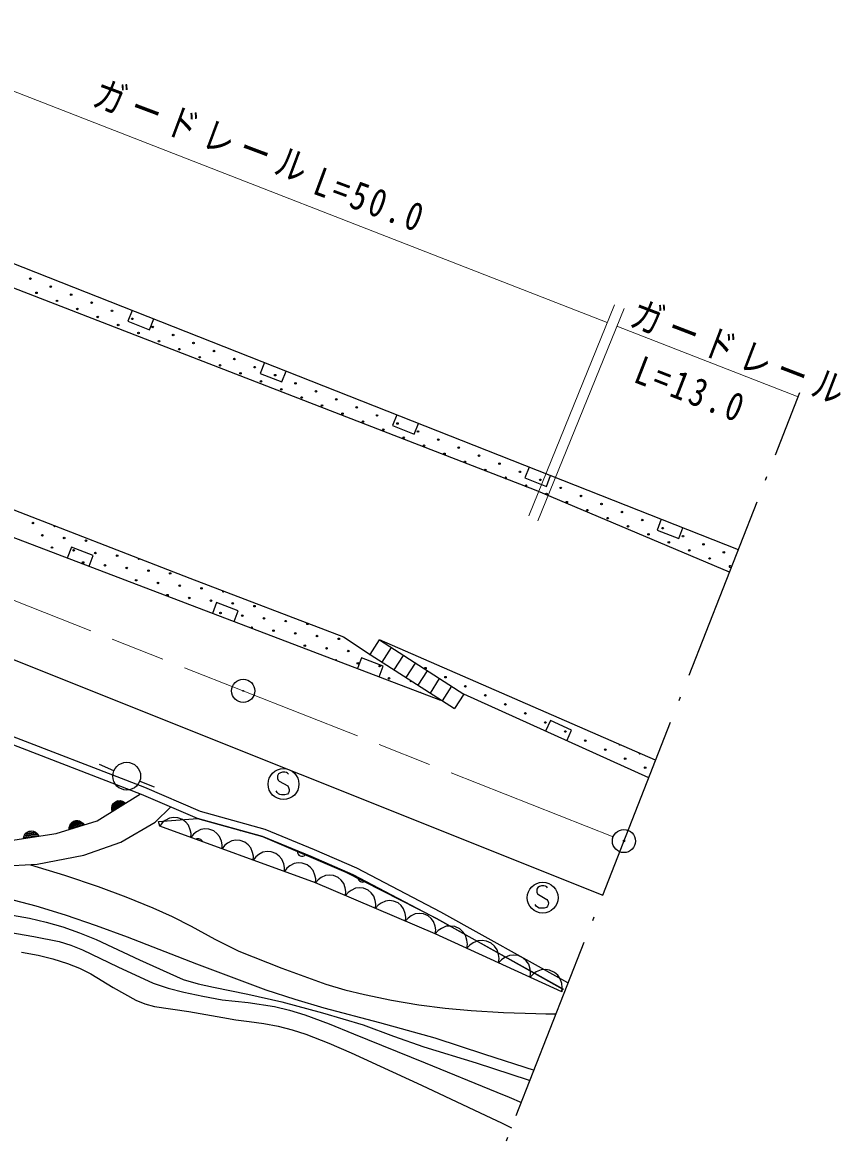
# Model space of a CAD drawing. Units: millimetres, scale not verified. Extents: x 40000 to 680000, y 20000 to 380000.
# Drawn here: x 351394 to 404156, y 244910 to 317387 of the extents above; entities that cross this region are included whole.
import ezdxf

# ---------------------------------------------------------------- set-up
doc = ezdxf.new("R2010")
doc.units = ezdxf.units.MM
doc.header["$LTSCALE"] = 1000
doc.linetypes.add('CHAIN', pattern=[18.5, 12, -1.5, 3.5, -1.5])
doc.linetypes.add('LONG_DASHED_DOTTED', pattern=[15.25, 12, -1.5, 0.25, -1.5])
for name, color, linetype, lineweight in [('M-BGD', 7, 'Continuous', 25), ('M-BMK', 2, 'CHAIN', 13), ('M-BMK-LINE', 2, 'LONG_DASHED_DOTTED', 25), ('M-BMK-SRVR', 3, 'Continuous', 25), ('M-OTRS', 6, 'Continuous', 25), ('M-STR-HTXT', 7, 'Continuous', 13)]:
    doc.layers.add(name, color=color, linetype=linetype, lineweight=lineweight)
doc.styles.add('ＭＳ ゴシック', font='')
doc.styles.get('ＭＳ ゴシック').set_extended_font_data('MS Gothic')

msp = doc.modelspace()

# ---------------------------------------------------------------- linework, layer by layer
at = {"layer": 'M-BGD'}
for p, q in [((384526, 287204), (343539, 303090)), ((346359, 303597), (397563, 283397)), ((358463, 298822), (358187, 298124)), ((358187, 298124), (359583, 297574)), ((359583, 297574), (359858, 298271)), ((366997, 295455), (366721, 294757)), ((366721, 294757), (368117, 294207)), ((368117, 294207), (368392, 294905)), ((375531, 292088), (375255, 291391)), ((375255, 291391), (376651, 290840)), ((376651, 290840), (376926, 291538)), ((341534, 289576), (362189, 281565)), ((384065, 288722), (383789, 288024)), ((378379, 273672), (340947, 287937)), ((383789, 288024), (385185, 287474)), ((385185, 287474), (385460, 288171)), ((396993, 281943), (384526, 287204)), ((392598, 285355), (392323, 284657)), ((392323, 284657), (393719, 284107)), ((393719, 284107), (393994, 284805)), ((354550, 283556), (354283, 282855)), ((355952, 283021), (354550, 283556)), ((355685, 282321), (355952, 283021)), ((362189, 281565), (372094, 277782)), ((363908, 279989), (363641, 279288)), ((365310, 279455), (363908, 279989)), ((342770, 279506), (388822, 261126)), ((365043, 278754), (365310, 279455)), ((372094, 277782), (373819, 276642)), ((373819, 276642), (374420, 277578)), ((392231, 269811), (374420, 277578)), ((374420, 277578), (379853, 274088)), ((374595, 276144), (375196, 277079)), ((373266, 276423), (372999, 275722)), ((374668, 275889), (373266, 276423)), ((373819, 276642), (379252, 273152)), ((375371, 275645), (375972, 276581)), ((374401, 275188), (374668, 275889)), ((376147, 275146), (376748, 276082)), ((376924, 274648), (377525, 275584)), ((377700, 274149), (378301, 275085)), ((378476, 273651), (379077, 274587)), ((379853, 274088), (379252, 273152)), ((391787, 268681), (379853, 274088)), ((346843, 272857), (359267, 268080)), ((359078, 267617), (346666, 272389)), ((385447, 272377), (385137, 271694)), ((386813, 271758), (385447, 272377)), ((386504, 271075), (386813, 271758)), ((357291, 269142), (356372, 269535)), ((367914, 268931), (367848, 268822)), ((368025, 269005), (367914, 268931)), ((368155, 269039), (368025, 269005)), ((368310, 269038), (368155, 269039)), ((368415, 269017), (368310, 269038)), ((368490, 268981), (368415, 269017)), ((368544, 268921), (368490, 268981)), ((358959, 268465), (359892, 268106)), ((367848, 268822), (367842, 268707)), ((367842, 268707), (367847, 268632)), ((367847, 268632), (367886, 268532)), ((367886, 268532), (367955, 268476)), ((367955, 268476), (368498, 268156)), ((356211, 265916), (359008, 267647)), ((362686, 266063), (359078, 267617)), ((359267, 268080), (362853, 266535)), ((367819, 267732), (367750, 267848)), ((367898, 267656), (367819, 267732)), ((367993, 267611), (367898, 267656)), ((368093, 267595), (367993, 267611)), ((368323, 267593), (368093, 267595)), ((368478, 267636), (368323, 267593)), ((368549, 267726), (368478, 267636)), ((368498, 268156), (368557, 268066)), ((368585, 267821), (368549, 267726)), ((368557, 268066), (368596, 267940)), ((368596, 267940), (368585, 267821)), ((357156, 266751), (357181, 266895)), ((357158, 266637), (357156, 266751)), ((357160, 266724), (357860, 267157)), ((357927, 267125), (357161, 266651)), ((357788, 267186), (357170, 266804)), ((357173, 266585), (357981, 267085)), ((357181, 266895), (357243, 267004)), ((358035, 267045), (357185, 266519)), ((357188, 266888), (357702, 267207)), ((357243, 267004), (357323, 267098)), ((357570, 267198), (357253, 267002)), ((357323, 267098), (357455, 267180)), ((357455, 267180), (357574, 267210)), ((357574, 267210), (357699, 267217)), ((357699, 267217), (357840, 267174)), ((357840, 267174), (357942, 267123)), ((357942, 267123), (358035, 267045)), ((359951, 265826), (360953, 266809)), ((357185, 266519), (357158, 266637)), ((360171, 265869), (362686, 266063)), ((360877, 266076), (360601, 265926)), ((361142, 266116), (360877, 266076)), ((361406, 266106), (361142, 266116)), ((361717, 265993), (361406, 266106)), ((361926, 265831), (361717, 265993)), ((362686, 266063), (366864, 264892)), ((366864, 264892), (362686, 266063)), ((362853, 266535), (367026, 265365)), ((351816, 265244), (351969, 265267)), ((351969, 265267), (352091, 265248)), ((353563, 265085), (356211, 265916)), ((355364, 265650), (354410, 265351)), ((354410, 265351), (354414, 265473)), ((354414, 265473), (354440, 265583)), ((354415, 265418), (355322, 265703)), ((355279, 265755), (354420, 265485)), ((354438, 265556), (355222, 265802)), ((354440, 265583), (354500, 265717)), ((355161, 265849), (354466, 265631)), ((354500, 265717), (354587, 265807)), ((354505, 265708), (355082, 265889)), ((354587, 265807), (354687, 265878)), ((354951, 265914), (354596, 265802)), ((354687, 265878), (354835, 265925)), ((354835, 265925), (354959, 265924)), ((354959, 265924), (355082, 265900)), ((355082, 265900), (355208, 265824)), ((355208, 265824), (355294, 265749)), ((355294, 265749), (355364, 265650)), ((357736, 264544), (359951, 265826)), ((360250, 265571), (360171, 265869)), ((360414, 265773), (360250, 265571)), ((370296, 261916), (360250, 265571)), ((360601, 265926), (360414, 265773)), ((362103, 265630), (361926, 265831)), ((362218, 265338), (362103, 265630)), ((362268, 265098), (362218, 265338)), ((362887, 265345), (362610, 265196)), ((363151, 265386), (362887, 265345)), ((363415, 265375), (363151, 265386)), ((363726, 265262), (363415, 265375)), ((367026, 265365), (370208, 264071)), ((350348, 264595), (353563, 265085)), ((352450, 264915), (351461, 264765)), ((351461, 264765), (351483, 264884)), ((351476, 264830), (352416, 264973)), ((351483, 264884), (351526, 264990)), ((352382, 265031), (351492, 264896)), ((351519, 264963), (352333, 265087)), ((351526, 264990), (351605, 265113)), ((352279, 265142), (351559, 265033)), ((351605, 265113), (351705, 265189)), ((351609, 265103), (352207, 265195)), ((351705, 265189), (351816, 265244)), ((352082, 265239), (351714, 265183)), ((352091, 265248), (352208, 265205)), ((352208, 265205), (352321, 265111)), ((352321, 265111), (352395, 265023)), ((352395, 265023), (352450, 264915)), ((355344, 263698), (357736, 264544)), ((362259, 264840), (362268, 265098)), ((362423, 265042), (362259, 264840)), ((362610, 265196), (362423, 265042)), ((363935, 265100), (363726, 265262)), ((364112, 264900), (363935, 265100)), ((364228, 264607), (364112, 264900)), ((364277, 264367), (364228, 264607)), ((364896, 264614), (364620, 264465)), ((365161, 264655), (364896, 264614)), ((365424, 264644), (365161, 264655)), ((365736, 264531), (365424, 264644)), ((366864, 264892), (372248, 262602)), ((370014, 263610), (366864, 264892)), ((364268, 264109), (364277, 264367)), ((364433, 264311), (364268, 264109)), ((364620, 264465), (364433, 264311)), ((365944, 264370), (365736, 264531)), ((366122, 264169), (365944, 264370)), ((366237, 263876), (366122, 264169)), ((366286, 263637), (366237, 263876)), ((366905, 263884), (366629, 263734)), ((367170, 263924), (366905, 263884)), ((367434, 263913), (367170, 263924)), ((367745, 263800), (367434, 263913)), ((370208, 264071), (372939, 262889)), ((349991, 262986), (352340, 263110)), ((352340, 263110), (355344, 263698)), ((366278, 263378), (366286, 263637)), ((366442, 263580), (366278, 263378)), ((366629, 263734), (366442, 263580)), ((367954, 263639), (367745, 263800)), ((368131, 263438), (367954, 263639)), ((368246, 263145), (368131, 263438)), ((368296, 262906), (368246, 263145)), ((368914, 263153), (368638, 263003)), ((369179, 263193), (368914, 263153)), ((369443, 263182), (369179, 263193)), ((369754, 263069), (369443, 263182)), ((372723, 262438), (370014, 263610)), ((351913, 263069), (354102, 262401)), ((354102, 262401), (356281, 261673)), ((368287, 262647), (368296, 262906)), ((368451, 262849), (368287, 262647)), ((368638, 263003), (368451, 262849)), ((369963, 262908), (369754, 263069)), ((370140, 262707), (369963, 262908)), ((370256, 262415), (370140, 262707)), ((370305, 262175), (370256, 262415)), ((370938, 262379), (370659, 262247)), ((371199, 262405), (370938, 262379)), ((371457, 262381), (371199, 262405)), ((371756, 262254), (371457, 262381)), ((372248, 262602), (378085, 259633)), ((378127, 259601), (372723, 262438)), ((372939, 262889), (378365, 260041)), ((356281, 261673), (358050, 261014)), ((370296, 261916), (370305, 262175)), ((370468, 262106), (370296, 261916)), ((378022, 258634), (370296, 261916)), ((370659, 262247), (370468, 262106)), ((371953, 262085), (371756, 262254)), ((372116, 261879), (371953, 262085)), ((372214, 261586), (372116, 261879)), ((384742, 261682), (384631, 261608)), ((384872, 261716), (384742, 261682)), ((385027, 261715), (384872, 261716)), ((385132, 261694), (385027, 261715)), ((385207, 261658), (385132, 261694)), ((385261, 261598), (385207, 261658)), ((350366, 260926), (352259, 260422)), ((358050, 261014), (359796, 260299)), ((372250, 261349), (372214, 261586)), ((372228, 261096), (372250, 261349)), ((372399, 261285), (372228, 261096)), ((372591, 261426), (372399, 261285)), ((372869, 261559), (372591, 261426)), ((373131, 261584), (372869, 261559)), ((373389, 261560), (373131, 261584)), ((373688, 261433), (373389, 261560)), ((373884, 261264), (373688, 261433)), ((374047, 261058), (373884, 261264)), ((374145, 260765), (374047, 261058)), ((384565, 261499), (384559, 261384)), ((384559, 261384), (384564, 261309)), ((384564, 261309), (384603, 261208)), ((384631, 261608), (384565, 261499)), ((384603, 261208), (384672, 261153)), ((384672, 261153), (385215, 260833)), ((352259, 260422), (354137, 259859)), ((359796, 260299), (361050, 259733)), ((374181, 260528), (374145, 260765)), ((374159, 260275), (374181, 260528)), ((374331, 260464), (374159, 260275)), ((374522, 260605), (374331, 260464)), ((374801, 260738), (374522, 260605)), ((375062, 260763), (374801, 260738)), ((375320, 260739), (375062, 260763)), ((375620, 260612), (375320, 260739)), ((375816, 260443), (375620, 260612)), ((375979, 260237), (375816, 260443)), ((376077, 259945), (375979, 260237)), ((384536, 260409), (384467, 260525)), ((384615, 260333), (384536, 260409)), ((384710, 260287), (384615, 260333)), ((384810, 260272), (384710, 260287)), ((385040, 260270), (384810, 260272)), ((385195, 260313), (385040, 260270)), ((385266, 260403), (385195, 260313)), ((385215, 260833), (385274, 260743)), ((385302, 260497), (385266, 260403)), ((385274, 260743), (385313, 260617)), ((385313, 260617), (385302, 260497)), ((350386, 259890), (351836, 259634)), ((351836, 259634), (352919, 259386)), ((354137, 259859), (356152, 259171)), ((361050, 259733), (362279, 259113)), ((376113, 259707), (376077, 259945)), ((376091, 259454), (376113, 259707)), ((376263, 259644), (376091, 259454)), ((376454, 259785), (376263, 259644)), ((376732, 259917), (376454, 259785)), ((376994, 259943), (376732, 259917)), ((377252, 259919), (376994, 259943)), ((377551, 259792), (377252, 259919)), ((377747, 259623), (377551, 259792)), ((377910, 259417), (377747, 259623)), ((378085, 259633), (386206, 255077)), ((386305, 255041), (378127, 259601)), ((378365, 260041), (386548, 255478)), ((352919, 259386), (353995, 259077)), ((353995, 259077), (355078, 258696)), ((356152, 259171), (358156, 258422)), ((362279, 259113), (363794, 258281)), ((378009, 259124), (377910, 259417)), ((378044, 258886), (378009, 259124)), ((378022, 258634), (378044, 258886)), ((378212, 258831), (378022, 258634)), ((378420, 258975), (378212, 258831)), ((378722, 259108), (378420, 258975)), ((379002, 259128), (378722, 259108)), ((379277, 259094), (379002, 259128)), ((379593, 258949), (379277, 259094)), ((379797, 258762), (379593, 258949)), ((379966, 258537), (379797, 258762)), ((350507, 258728), (352135, 258455)), ((352135, 258455), (353752, 258123)), ((353752, 258123), (354523, 257890)), ((355078, 258696), (356140, 258258)), ((356140, 258258), (358931, 256946)), ((358156, 258422), (362610, 256690)), ((363794, 258281), (365342, 257500)), ((386177, 254888), (378022, 258634)), ((380061, 258222), (379966, 258537)), ((380092, 257967), (380061, 258222)), ((380459, 258039), (380250, 257894)), ((380761, 258172), (380459, 258039)), ((381041, 258191), (380761, 258172)), ((381316, 258158), (381041, 258191)), ((381632, 258012), (381316, 258158)), ((351326, 257451), (352407, 257248)), ((354523, 257890), (355274, 257601)), ((355274, 257601), (357540, 256492)), ((365342, 257500), (368130, 256409)), ((380061, 257697), (380092, 257967)), ((380250, 257894), (380061, 257697)), ((381836, 257826), (381632, 258012)), ((382004, 257601), (381836, 257826)), ((382100, 257285), (382004, 257601)), ((352407, 257248), (353357, 257007)), ((353357, 257007), (354301, 256704)), ((354301, 256704), (355067, 256404)), ((358931, 256946), (361751, 255688)), ((362610, 256690), (367091, 255012)), ((382131, 257030), (382100, 257285)), ((382100, 256761), (382131, 257030)), ((382289, 256958), (382100, 256761)), ((382497, 257103), (382289, 256958)), ((382799, 257235), (382497, 257103)), ((383080, 257255), (382799, 257235)), ((383354, 257221), (383080, 257255)), ((383670, 257076), (383354, 257221)), ((383875, 256890), (383670, 257076)), ((384043, 256664), (383875, 256890)), ((384138, 256349), (384043, 256664)), ((355067, 256404), (355807, 256050)), ((355807, 256050), (357238, 255166)), ((357540, 256492), (359831, 255436)), ((368130, 256409), (370951, 255370)), ((384169, 256094), (384138, 256349)), ((384138, 255824), (384169, 256094)), ((384327, 256021), (384138, 255824)), ((384536, 256166), (384327, 256021)), ((384838, 256299), (384536, 256166)), ((385118, 256318), (384838, 256299)), ((385393, 256285), (385118, 256318)), ((385709, 256140), (385393, 256285)), ((385913, 255953), (385709, 256140)), ((386081, 255728), (385913, 255953)), ((357238, 255166), (358696, 254338)), ((359831, 255436), (360799, 255127)), ((360799, 255127), (361795, 254872)), ((361751, 255688), (362726, 255406)), ((362726, 255406), (363720, 255180)), ((363720, 255180), (365930, 254744)), ((370951, 255370), (372195, 255007)), ((386177, 255412), (386081, 255728)), ((386208, 255157), (386177, 255412)), ((386177, 254888), (386208, 255157)), ((361795, 254872), (363022, 254596)), ((363022, 254596), (364269, 254378)), ((365930, 254744), (368120, 254249)), ((367091, 255012), (368950, 254402)), ((368950, 254402), (370828, 253849)), ((372195, 255007), (373455, 254703)), ((373455, 254703), (375199, 254350)), ((386206, 255077), (386177, 254888)), ((358696, 254338), (359294, 254110)), ((359294, 254110), (359911, 253940)), ((359911, 253940), (362125, 253618)), ((364269, 254378), (365955, 254188)), ((365955, 254188), (367641, 253937)), ((367641, 253937), (368622, 253702)), ((368120, 254249), (370750, 253532)), ((368622, 253702), (369597, 253405)), ((370828, 253849), (374416, 252910)), ((375199, 254350), (376964, 254054)), ((376964, 254054), (378648, 253834)), ((378648, 253834), (380339, 253674)), ((380339, 253674), (382413, 253547)), ((362125, 253618), (364323, 253236)), ((364323, 253236), (365162, 253069)), ((365162, 253069), (366013, 252961)), ((366013, 252961), (366956, 252847)), ((369597, 253405), (371181, 252819)), ((370750, 253532), (373371, 252754)), ((382413, 253547), (384497, 253479)), ((384497, 253479), (385155, 253467)), ((385155, 253467), (385813, 253458)), ((366956, 252847), (367889, 252674)), ((367889, 252674), (368789, 252443)), ((368789, 252443), (369680, 252152)), ((371181, 252819), (372753, 252173)), ((373371, 252754), (375316, 252023)), ((374416, 252910), (377994, 251911)), ((369680, 252152), (371151, 251576)), ((371151, 251576), (372598, 250944)), ((372753, 252173), (377375, 250311)), ((375316, 252023), (377291, 251345)), ((377994, 251911), (381191, 250866)), ((372598, 250944), (377121, 248875)), ((377291, 251345), (380653, 250308)), ((381191, 250866), (384390, 249834)), ((377375, 250311), (381998, 248414)), ((380653, 250308), (384006, 249211)), ((377121, 248875), (381638, 246746)), ((384006, 249211), (384063, 249192)), ((384063, 249192), (384130, 249170)), ((381998, 248414), (382782, 248089)), ((382782, 248089), (383576, 247759)), ((381638, 246746), (382284, 246429)), ((382284, 246429), (382929, 246111))]:
    msp.add_line(p, q, dxfattribs=at)
for centre, radius in [((351903, 300872), 49.8), ((353219, 300353), 49.8), ((352301, 299955), 49.8), ((353617, 299436), 49.8), ((354534, 299834), 49.8), ((355850, 299315), 49.8), ((354932, 298917), 49.8), ((357165, 298796), 49.8), ((356248, 298398), 49.8), ((357564, 297879), 49.8), ((358481, 298277), 49.8), ((358879, 297360), 49.8), ((359796, 297758), 49.8), ((361112, 297239), 49.8), ((360195, 296841), 49.8), ((362427, 296720), 49.8), ((361510, 296322), 49.8), ((362826, 295803), 49.8), ((363743, 296201), 49.8), ((365058, 295682), 49.8), ((364141, 295284), 49.8), ((366374, 295163), 49.8), ((365457, 294765), 49.8), ((366772, 294246), 49.8), ((367690, 294644), 49.8), ((368088, 293727), 49.8), ((369005, 294125), 49.8), ((370321, 293606), 49.8), ((369403, 293208), 49.8), ((371636, 293087), 49.8), ((370719, 292689), 49.8), ((372035, 292170), 49.8), ((372952, 292568), 49.8), ((374267, 292049), 49.8), ((373350, 291651), 49.8), ((375583, 291530), 49.8), ((374666, 291132), 49.8), ((375981, 290613), 49.8), ((376898, 291011), 49.8), ((377297, 290094), 49.8), ((378214, 290492), 49.8), ((379529, 289973), 49.8), ((378612, 289575), 49.8), ((380845, 289454), 49.8), ((379928, 289056), 49.8), ((381243, 288537), 49.8), ((382160, 288935), 49.8), ((383476, 288416), 49.8), ((384792, 287897), 49.8), ((385190, 286980), 49.8), ((386107, 287378), 49.8), ((386505, 286461), 49.8), ((387423, 286859), 49.8), ((388738, 286340), 49.8), ((387821, 285942), 49.8), ((390054, 285821), 49.8), ((352065, 285110), 49.8), ((389136, 285423), 49.8), ((390452, 284904), 49.8), ((391369, 285302), 49.8), ((352678, 284321), 49.8), ((354082, 284145), 49.8), ((391768, 284385), 49.8), ((392685, 284783), 49.8), ((394000, 284264), 49.8), ((353292, 283531), 49.8), ((354695, 283355), 49.8), ((355485, 283969), 49.8), ((393083, 283866), 49.8), ((394399, 283347), 49.8), ((395316, 283745), 49.8), ((356098, 283179), 49.8), ((357502, 283003), 49.8), ((395714, 282828), 49.8), ((396631, 283226), 49.8), ((355309, 282566), 49.8), ((356712, 282389), 49.8), ((358115, 282213), 49.8), ((359519, 282037), 49.8), ((358729, 281424), 49.8), ((360132, 281248), 49.8), ((360922, 281861), 49.8), ((360746, 280458), 49.8), ((361535, 281072), 49.8), ((362939, 280896), 49.8), ((362149, 280282), 49.8), ((363552, 280106), 49.8), ((364955, 279930), 49.8), ((366359, 279754), 49.8), ((364166, 279316), 49.8), ((365569, 279140), 49.8), ((366972, 278964), 49.8), ((368375, 278788), 49.8), ((369779, 278612), 49.8), ((367586, 278175), 49.8), ((368989, 277999), 49.8), ((370392, 277823), 49.8), ((371796, 277647), 49.8), ((369603, 277209), 49.8), ((371006, 277033), 49.8), ((372409, 276857), 49.8), ((373023, 276067), 49.8), ((374426, 275891), 49.8), ((377387, 275754), 49.8), ((375039, 275102), 49.8), ((378675, 275171), 49.8), ((365629, 274292), 22.5), ((379963, 274587), 49.8), ((381251, 274004), 49.8), ((382539, 273420), 49.8), ((383828, 272836), 49.8), ((385116, 272253), 49.8), ((386404, 271669), 49.8), ((387692, 271085), 49.8), ((388980, 270502), 49.8), ((358119, 268789), 896), ((390268, 269918), 49.8), ((368228, 268279), 995), ((391557, 269334), 49.8), ((390189, 264609), 22.5), ((384946, 260955), 995)]:
    msp.add_circle(centre, radius, dxfattribs=at)
for centre, radius, start, end in [((382559, 288018), 49.8, 264.99854, 232.63071), ((383874, 287499), 49.8, 286.65491, 210.97424), ((353468, 284934), 49.8, 144.45227, 353.14825), ((358905, 282827), 49.8, 146.04514, 351.55542), ((397030, 282309), 49.8, 16.88312, 302.15308), ((364342, 280720), 49.8, 133.45947, 4.7299), ((366183, 278351), 49.8, 303.60242, 194.67508), ((371619, 276243), 49.8, 343.96619, 154.31134), ((373812, 276681), 49.8, 169.53503, 304.10394), ((376443, 274926), 49.8, 134.86383, 338.77516), ((377056, 274136), 49.8, 27.68835, 110.5892), ((389916, 270854), 49.8, 193.97769, 298.90411), ((391204, 270270), 49.8, 168.24591, 324.63591), ((365514, 265578), 298, 248.13815, 260.53928), ((362732, 264455), 298, 21.9939, 118.02957), ((369419, 263919), 298, 177.55188, 316.37129), ((373324, 262260), 298, 190.83041, 295.25116)]:
    msp.add_arc(centre, radius, start, end, dxfattribs=at)
at = {"layer": 'M-BMK'}
msp.add_line((327419, 289357), (389492, 264884), dxfattribs=at)
at = {"layer": 'M-BMK-LINE'}
msp.add_line((377672, 232716), (401538, 293524), dxfattribs=at)
at = {"layer": 'M-BMK-SRVR'}
for centre in [(365629, 274292), (390189, 264609)]:
    msp.add_circle(centre, 746, dxfattribs=at)
at = {"layer": 'M-OTRS'}
for radius in [49.8, 1.5]:
    msp.add_circle((390190, 264610), radius, dxfattribs=at)
at = {"layer": 'M-STR-HTXT'}
for p, q in [((339465, 317387), (389113, 298048)), ((389575, 299184), (384045, 285585)), ((390197, 298941), (384627, 285243)), ((389735, 297805), (401430, 293250))]:
    msp.add_line(p, q, dxfattribs=at)

# ---------------------------------------------------------------- texts
at = {"layer": 'M-STR-HTXT', "char_height": 1833, "attachment_point": 7, "style": 'ＭＳ ゴシック'}
for s, insert, rotation in [('\\T1.25;\\W0.8;ガードレール', (355763, 311992), 339.5), ('\\T1.25;\\W0.8;L=50.0', (370012, 306358), 339.7), ('\\T1.25;\\W0.8;ガードレール', (390421, 297792), 339), ('\\T1.25;\\W0.8;L=13.0', (390707, 294207), 338.7)]:
    msp.add_mtext(s, dxfattribs=dict(at, insert=insert, rotation=rotation))

doc.saveas('drawing.dxf')
